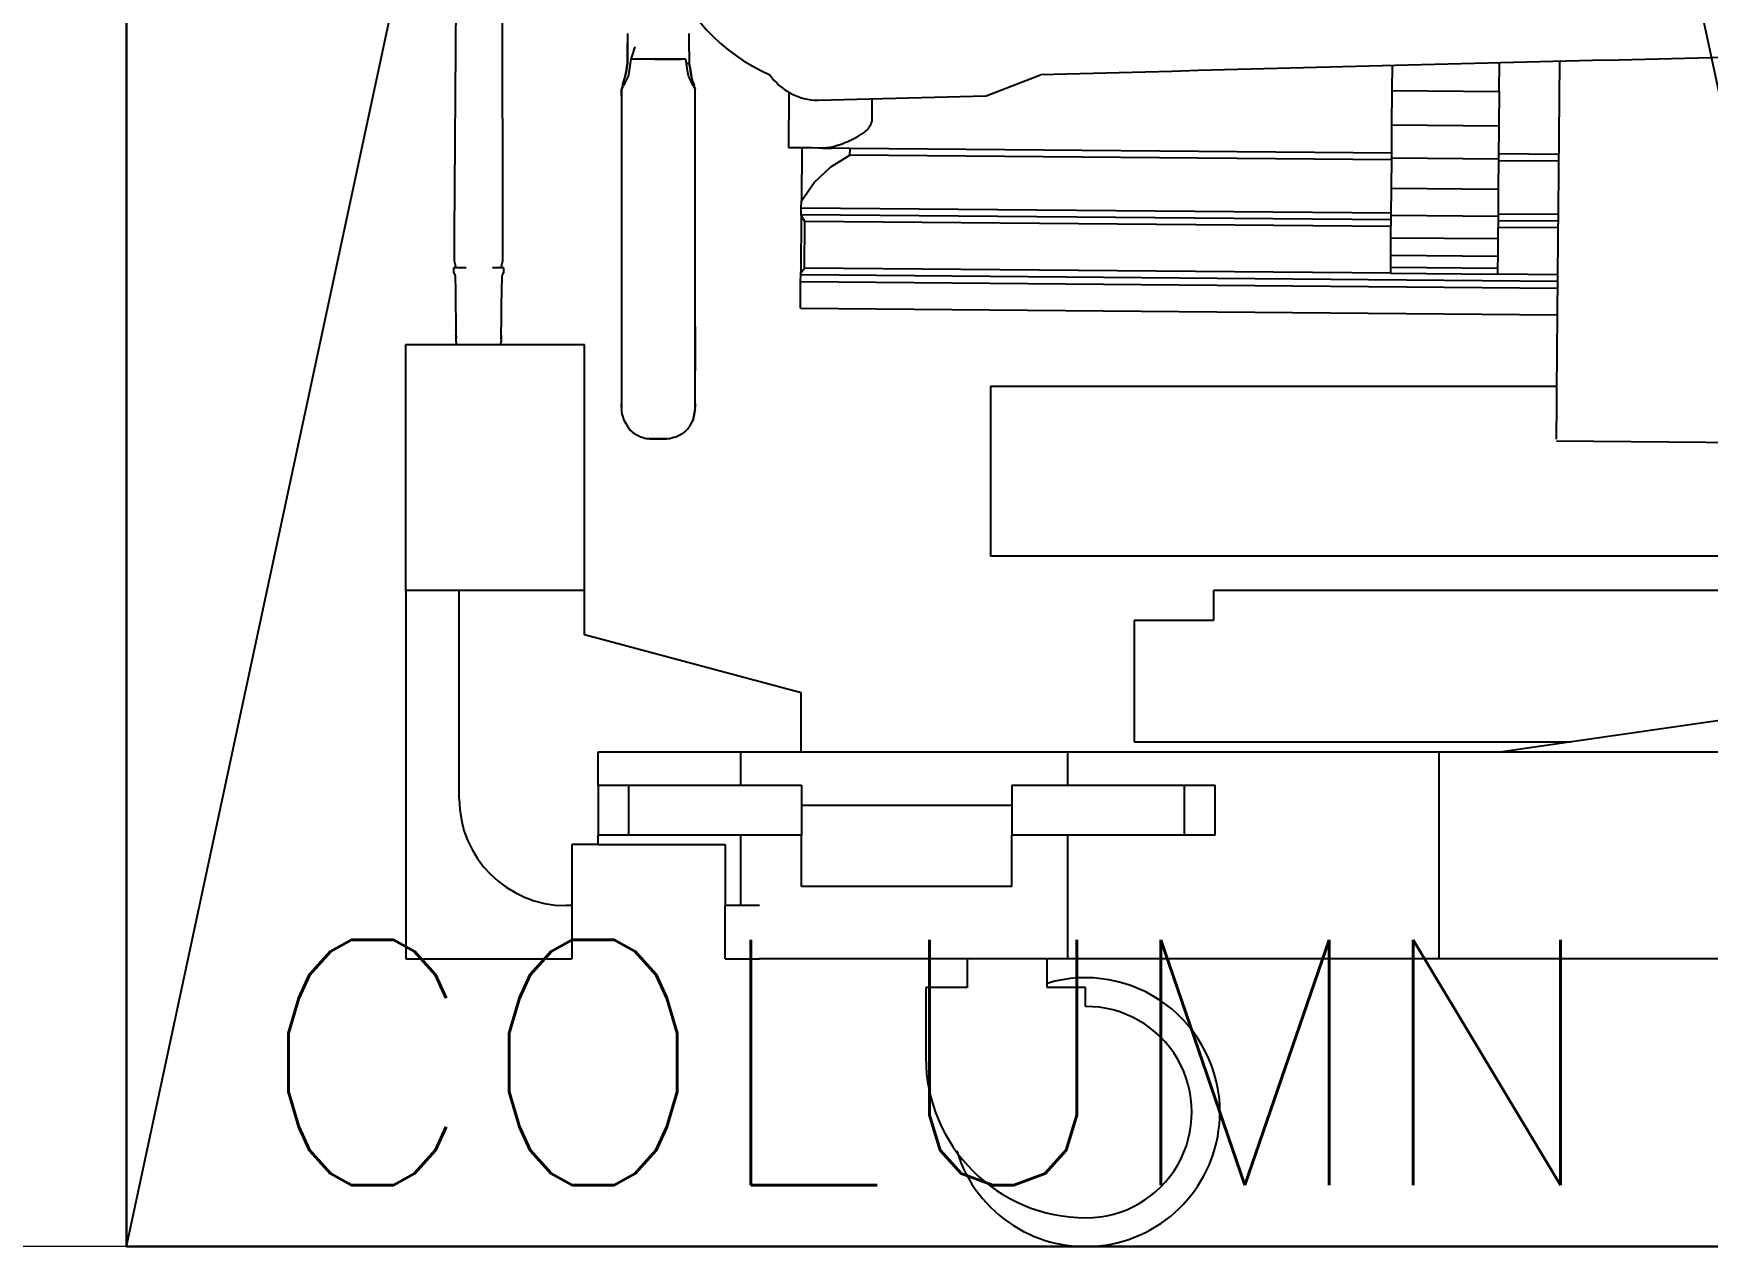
# Model space of a CAD drawing. Header units: millimetres. Extents: x 3552052 to 4144896, y -707811 to -630695.
# Drawn here: x 3651564 to 3652247, y -700186 to -699691 of the extents above; entities that cross this region are included whole.
import ezdxf

# ---------------------------------------------------------------- set-up
doc = ezdxf.new("R2010")
doc.units = ezdxf.units.MM
doc.header["$LTSCALE"] = 6
doc.header["$MEASUREMENT"] = 0
doc.layers.get('Defpoints').update_dxf_attribs({"linetype": 'CONTINUOUS', "lineweight": 0})
for name, color, linetype, lineweight in [('COL', 5, 'CONTINUOUS', 0), ('ELE-4M UPS P.SB', 3, 'CONTINUOUS', 0), ('ELE-SOCKET NMBERING', 7, 'CONTINUOUS', 9), ('EQP', 6, 'CONTINUOUS', 0), ('MEP_HVAC_RA_DUCT', 1, 'CONTINUOUS', 0)]:
    doc.layers.add(name, color=color, linetype=linetype, lineweight=lineweight)
doc.styles.add('Annotation', font='tahoma.ttf')
doc.styles.add('ROMANS', font='romans.shx')
doc.dimstyles.new('AEPL1', dxfattribs={"dimtxt": 100, "dimasz": 75, "dimexe": 25, "dimexo": 50, "dimtad": 0, "dimdec": 0, "dimtxsty": 'ROMANS', "dimcen": 2.5, "dimclrd": 7, "dimclre": 7, "dimclrt": 7, "dimadec": 0, "dimazin": 0, "dimtfac": 1, "dimtdec": 0, "dimtmove": 0, "dimatfit": 3, "dimfxl": 1, "dimlwd": 0, "dimlwe": 0, "dimarcsym": 0})

# ---------------------------------------------------------------- blocks, each defined once
blk = doc.blocks.new('*D163')
at = {"layer": 'Defpoints', "color": 0, "transparency": 16777216}
for p in [(3651426.74, -697545.74), (3651602.24, -697545.74), (3651602.24, -700185.74)]:
    blk.add_point(p, dxfattribs=at)
at = {"layer": 'ELE-4M UPS P.SB', "color": 7, "lineweight": 0, "transparency": 16777216}
for p, q in [((3651552.24, -697545.74), (3651401.74, -697545.74)), ((3651426.74, -697620.74), (3651426.74, -698688.92)), ((3651426.74, -700110.74), (3651426.74, -699042.55)), ((3651552.24, -700185.74), (3651401.74, -700185.74))]:
    blk.add_line(p, q, dxfattribs=at)
at = {"layer": 'ELE-4M UPS P.SB', "color": 7, "transparency": 16777216}
for points in [[(3651414.24, -697620.74), (3651439.24, -697620.74), (3651426.74, -697545.74)], [(3651414.24, -700110.74), (3651439.24, -700110.74), (3651426.74, -700185.74)]]:
    blk.add_solid(points, dxfattribs=at)
at = {"layer": 'ELE-4M UPS P.SB', "color": 7, "lineweight": -3, "transparency": 16777216, "insert": (3651426.74, -698865.74), "char_height": 100, "attachment_point": 5, "rotation": 90, "style": 'ROMANS'}
blk.add_mtext('2640', dxfattribs=at)
blk = doc.blocks.new('*D164')
at = {"layer": 'Defpoints', "color": 0, "transparency": 16777216}
for p in [(3651233.22, -696685.74), (3651756.49, -696685.74), (3651756.49, -700185.74)]:
    blk.add_point(p, dxfattribs=at)
at = {"layer": 'ELE-4M UPS P.SB', "color": 7, "lineweight": 0, "transparency": 16777216}
for p, q in [((3651706.49, -696685.74), (3651208.22, -696685.74)), ((3651233.22, -696760.74), (3651233.22, -698258.92)), ((3651233.22, -700110.74), (3651233.22, -698612.55)), ((3651706.49, -700185.74), (3651208.22, -700185.74))]:
    blk.add_line(p, q, dxfattribs=at)
at = {"layer": 'ELE-4M UPS P.SB', "color": 7, "transparency": 16777216}
for points in [[(3651220.72, -696760.74), (3651245.72, -696760.74), (3651233.22, -696685.74)], [(3651220.72, -700110.74), (3651245.72, -700110.74), (3651233.22, -700185.74)]]:
    blk.add_solid(points, dxfattribs=at)
at = {"layer": 'ELE-4M UPS P.SB', "color": 7, "lineweight": -3, "transparency": 16777216, "insert": (3651233.22, -698435.74), "char_height": 100, "attachment_point": 5, "rotation": 90, "style": 'ROMANS'}
blk.add_mtext('3500', dxfattribs=at)

msp = doc.modelspace()

# ---------------------------------------------------------------- linework, layer by layer
at = {"layer": 'COL', "color": 7, "lineweight": -3}
for p, q in [((3651602.24, -696685.74), (3652352.24, -700185.74)), ((3651602.24, -700185.74), (3652352.24, -696685.74))]:
    msp.add_line(p, q, dxfattribs=at)
at = {"layer": 'COL', "color": 7, "lineweight": 30}
msp.add_lwpolyline([(3651602.24, -696685.74), (3652352.24, -696685.74), (3652352.24, -700185.74), (3651602.24, -700185.74)], close=True, dxfattribs=at)
at = {"layer": 'EQP', "lineweight": -3}
for p, q in [((3651736.01, -699772.98), (3651736.68, -699678.34)), ((3651755.39, -699678.34), (3651755.55, -699772.98)), ((3651806.49, -699691.1), (3651806.49, -699692.93)), ((3651806.49, -699692.93), (3651806.49, -699694.77)), ((3651806.49, -699694.77), (3651806.49, -699696.6)), ((3651806.49, -699699.35), (3651806.49, -699694.95)), ((3651831.65, -699692.93), (3651831.65, -699691.1)), ((3651831.65, -699694.77), (3651831.65, -699692.93)), ((3651831.65, -699696.6), (3651831.65, -699694.77)), ((3651806.26, -699704.65), (3651806.49, -699703.31)), ((3651806.49, -699703.31), (3651806.26, -699704.65)), ((3651806.49, -699696.6), (3651806.49, -699698.43)), ((3651806.49, -699700.51), (3651806.49, -699698.43)), ((3651806.49, -699698.43), (3651806.49, -699701.82)), ((3651806.49, -699701.82), (3651806.49, -699699.35)), ((3651806.49, -699701.82), (3651806.49, -699700.51)), ((3651806.49, -699700.88), (3651806.49, -699701.6)), ((3651806.49, -699701.49), (3651806.49, -699701.94)), ((3651806.49, -699702.16), (3651806.51, -699701.82)), ((3651806.49, -699701.94), (3651806.49, -699702.4)), ((3651806.49, -699702.59), (3651806.49, -699702.16)), ((3651806.49, -699702.4), (3651806.49, -699702.86)), ((3651806.49, -699703.01), (3651806.49, -699702.59)), ((3651806.49, -699702.86), (3651806.49, -699703.31)), ((3651806.49, -699703.31), (3651806.49, -699703.01)), ((3651806.49, -699703.31), (3651806.49, -699703.01)), ((3651806.49, -699703.03), (3651806.49, -699703.31)), ((3651807.86, -699701.57), (3651807.57, -699703.37)), ((3651808.26, -699700.32), (3651807.86, -699701.57)), ((3651808.81, -699701.56), (3651807.86, -699701.57)), ((3651807.86, -699701.57), (3651807.96, -699701.57)), ((3651808.66, -699699.06), (3651808.26, -699700.32)), ((3651809.07, -699697.81), (3651808.66, -699699.06)), ((3651809.76, -699701.55), (3651808.81, -699701.56)), ((3651809.47, -699696.55), (3651809.07, -699697.81)), ((3651810.7, -699701.54), (3651809.76, -699701.55)), ((3651811.65, -699701.53), (3651810.7, -699701.54)), ((3651812.76, -699701.52), (3651811.65, -699701.53)), ((3651813.86, -699701.52), (3651812.76, -699701.52)), ((3651814.97, -699701.51), (3651813.86, -699701.52)), ((3651816.07, -699701.51), (3651814.97, -699701.51)), ((3651817.57, -699701.51), (3651816.07, -699701.51)), ((3651817.57, -699701.51), (3651823.67, -699701.52)), ((3651823.67, -699701.52), (3651817.57, -699701.51)), ((3651823.67, -699701.52), (3651825.28, -699701.53)), ((3651825.28, -699701.53), (3651823.67, -699701.52)), ((3651825.28, -699701.53), (3651826.89, -699701.54)), ((3651826.89, -699701.54), (3651825.28, -699701.53)), ((3651826.89, -699701.54), (3651828.49, -699701.55)), ((3651828.49, -699701.55), (3651826.89, -699701.54)), ((3651828.94, -699701.55), (3651828.49, -699701.55)), ((3651829.39, -699701.56), (3651828.94, -699701.55)), ((3651829.83, -699701.57), (3651829.39, -699701.56)), ((3651830.28, -699701.57), (3651829.83, -699701.57)), ((3651830.57, -699703.37), (3651830.28, -699701.57)), ((3651831.31, -699703.33), (3651830.97, -699703.35)), ((3651831.65, -699703.31), (3651831.31, -699703.33)), ((3651831.65, -699698.43), (3651831.65, -699696.6)), ((3651831.65, -699698.43), (3651831.65, -699701.97)), ((3651831.65, -699701.97), (3651831.65, -699702.44)), ((3651831.65, -699702.44), (3651831.65, -699702.92)), ((3651831.65, -699702.92), (3651831.65, -699703.31)), ((3651831.65, -699703.31), (3651831.88, -699704.65)), ((3651831.88, -699704.65), (3651831.65, -699703.31)), ((3652161.86, -699714.7), (3652161.96, -699703.1)), ((3652186.08, -699762.7), (3652186.61, -699702.53)), ((3651804.98, -699710.42), (3651805.27, -699709.54)), ((3651805.27, -699709.54), (3651805.57, -699708.67)), ((3651805.57, -699708.67), (3651805.8, -699707.33)), ((3651805.8, -699707.33), (3651805.57, -699708.67)), ((3651805.8, -699707.33), (3651806.03, -699705.99)), ((3651806.03, -699705.99), (3651805.8, -699707.33)), ((3651806.27, -699709.6), (3651805.84, -699710.44)), ((3651806.03, -699705.99), (3651806.26, -699704.65)), ((3651806.26, -699704.65), (3651806.03, -699705.99)), ((3651806.71, -699708.76), (3651806.27, -699709.6)), ((3651807, -699706.97), (3651806.71, -699708.76)), ((3651807.28, -699705.17), (3651807, -699706.97)), ((3651807.57, -699703.37), (3651807.28, -699705.17)), ((3651830.85, -699705.17), (3651830.57, -699703.37)), ((3651830.97, -699703.35), (3651830.62, -699703.37)), ((3651831.14, -699706.97), (3651830.85, -699705.17)), ((3651831.43, -699708.76), (3651831.14, -699706.97)), ((3651831.86, -699709.6), (3651831.43, -699708.76)), ((3651832.3, -699710.44), (3651831.86, -699709.6)), ((3651831.88, -699704.65), (3651832.11, -699705.99)), ((3651832.11, -699705.99), (3651831.88, -699704.65)), ((3651832.11, -699705.99), (3651832.34, -699707.33)), ((3651832.34, -699707.33), (3651832.11, -699705.99)), ((3651832.34, -699707.33), (3651832.57, -699708.67)), ((3651832.57, -699708.67), (3651832.34, -699707.33)), ((3651832.87, -699709.58), (3651832.57, -699708.67)), ((3651833.18, -699710.49), (3651832.87, -699709.58)), ((3651952.76, -699716.56), (3651974.84, -699708)), ((3652118.29, -699714.32), (3652118.37, -699704.2)), ((3651804.17, -699713.39), (3651804.09, -699713.8)), ((3651804.27, -699713.45), (3651804.09, -699713.8)), ((3651804.09, -699713.8), (3651804.13, -699713.71)), ((3651804.09, -699713.8), (3651804.09, -699733.57)), ((3651804.09, -699716.45), (3651804.09, -699713.8)), ((3651804.13, -699713.71), (3651804.17, -699713.62)), ((3651804.24, -699712.99), (3651804.17, -699713.39)), ((3651804.17, -699713.62), (3651804.21, -699713.54)), ((3651804.21, -699713.54), (3651804.25, -699713.45)), ((3651804.31, -699712.58), (3651804.24, -699712.99)), ((3651804.25, -699713.45), (3651804.69, -699712.64)), ((3651804.39, -699712.17), (3651804.34, -699712.42)), ((3651804.39, -699712.17), (3651804.68, -699711.29)), ((3651804.68, -699711.29), (3651804.98, -699710.42)), ((3651804.96, -699712.11), (3651804.74, -699712.53)), ((3651805.4, -699711.27), (3651804.96, -699712.11)), ((3651805.84, -699710.44), (3651805.4, -699711.27)), ((3651832.74, -699711.28), (3651832.3, -699710.44)), ((3651833.18, -699712.11), (3651832.74, -699711.28)), ((3651833.48, -699711.4), (3651833.18, -699710.49)), ((3651833.39, -699712.54), (3651833.18, -699712.11)), ((3651833.61, -699712.96), (3651833.39, -699712.54)), ((3651833.78, -699712.32), (3651833.48, -699711.4)), ((3651833.83, -699713.38), (3651833.61, -699712.96)), ((3651833.83, -699712.63), (3651833.78, -699712.32)), ((3651834.05, -699713.8), (3651833.83, -699713.38)), ((3651833.88, -699712.92), (3651833.96, -699713.36)), ((3651833.96, -699713.36), (3651834.05, -699713.8)), ((3651834.05, -699733.57), (3651834.05, -699713.8)), ((3651872.3, -699714.97), (3651872.1, -699737.7)), ((3651884.19, -699718.26), (3651952.76, -699716.56)), ((3652118.16, -699728.4), (3652118.29, -699714.32)), ((3652118.29, -699714.32), (3652161.86, -699714.7)), ((3652161.86, -699714.7), (3652161.73, -699728.78)), ((3651906.12, -699717.72), (3651906.04, -699727.1)), ((3652118.05, -699741.83), (3652118.16, -699728.4)), ((3652118.16, -699728.4), (3652161.73, -699728.78)), ((3652161.73, -699728.78), (3652161.62, -699742.21)), ((3651804.09, -699733.57), (3651804.09, -699753.33)), ((3651834.05, -699753.33), (3651834.05, -699733.57)), ((3651877.35, -699737.75), (3651872.1, -699737.7)), ((3651877.54, -699737.75), (3651877.36, -699759.37)), ((3651878.81, -699737.76), (3651877.54, -699737.75)), ((3651881.46, -699737.78), (3651878.8, -699737.76)), ((3651884.4, -699737.81), (3651881.45, -699737.78)), ((3651886.18, -699737.82), (3651884.39, -699737.81)), ((3651886.18, -699737.82), (3651889.83, -699737.86)), ((3651897.21, -699737.92), (3651886.35, -699737.83)), ((3651897.18, -699740.64), (3651897.21, -699737.92)), ((3652118.04, -699742.57), (3651897.18, -699740.64)), ((3652118.06, -699739.85), (3651897.21, -699737.92)), ((3652117.94, -699754.21), (3652118.05, -699741.83)), ((3652118.05, -699741.83), (3652161.62, -699742.21)), ((3652161.62, -699742.21), (3652161.51, -699754.59)), ((3652186.25, -699743.17), (3652161.61, -699742.95)), ((3652186.28, -699740.44), (3652161.63, -699740.23)), ((3651804.09, -699753.33), (3651804.09, -699773.1)), ((3651834.05, -699773.1), (3651834.05, -699753.33)), ((3652117.84, -699765.16), (3652117.94, -699754.21)), ((3652117.94, -699754.21), (3652161.51, -699754.59)), ((3652161.51, -699754.59), (3652161.41, -699765.54)), ((3651877.31, -699764.98), (3651877.33, -699762.26)), ((3651877.33, -699762.26), (3651877.36, -699759.37)), ((3652117.85, -699764.36), (3651877.33, -699762.26)), ((3652186.06, -699764.95), (3652161.42, -699764.74)), ((3652185.98, -699774.56), (3652186.08, -699762.7)), ((3651877.31, -699765.15), (3651877.1, -699788.26)), ((3651877.31, -699765.15), (3651877.31, -699764.98)), ((3652117.83, -699767.08), (3651877.31, -699764.98)), ((3651878.61, -699786.78), (3651878.78, -699767.72)), ((3652117.8, -699769.8), (3651878.78, -699767.72)), ((3652117.76, -699774.35), (3652117.84, -699765.16)), ((3652117.84, -699765.16), (3652161.41, -699765.54)), ((3652161.41, -699765.54), (3652161.33, -699774.73)), ((3652186.02, -699770.4), (3652161.37, -699770.18)), ((3652186.04, -699767.68), (3652161.4, -699767.46)), ((3651736.01, -699783.87), (3651736.01, -699772.98)), ((3651755.55, -699772.87), (3651755.55, -699772.98)), ((3651755.55, -699772.98), (3651755.55, -699783.87)), ((3651804.09, -699773.1), (3651804.09, -699792.86)), ((3651834.05, -699792.86), (3651834.05, -699773.1)), ((3652117.7, -699781.49), (3652117.76, -699774.35)), ((3652117.76, -699774.35), (3652161.33, -699774.73)), ((3652161.33, -699774.73), (3652161.27, -699781.87)), ((3652185.44, -699836.83), (3652185.98, -699774.56)), ((3651736.68, -699786.59), (3651736.01, -699783.87)), ((3651755.55, -699783.87), (3651754.88, -699786.59)), ((3652117.66, -699786.38), (3652117.7, -699781.49)), ((3652117.7, -699781.49), (3652161.27, -699781.87)), ((3652161.27, -699781.87), (3652161.23, -699786.76)), ((3651735.6, -699786.59), (3651735.56, -699786.59)), ((3651735.56, -699786.59), (3651735.56, -699788.29)), ((3651735.56, -699786.59), (3651735.6, -699786.59)), ((3651735.56, -699788.29), (3651735.73, -699788.73)), ((3651735.64, -699786.59), (3651735.6, -699786.59)), ((3651735.6, -699786.59), (3651735.64, -699786.59)), ((3651735.68, -699786.59), (3651735.64, -699786.59)), ((3651735.64, -699786.59), (3651735.68, -699786.59)), ((3651735.96, -699786.59), (3651735.72, -699786.59)), ((3651735.73, -699788.73), (3651735.89, -699789.17)), ((3651735.89, -699789.17), (3651736.06, -699789.61)), ((3651736.2, -699786.59), (3651735.96, -699786.59)), ((3651736.06, -699789.61), (3651736.23, -699790.04)), ((3651736.44, -699786.59), (3651736.21, -699786.59)), ((3651736.23, -699790.04), (3651736.31, -699795.99)), ((3651736.68, -699786.59), (3651736.44, -699786.59)), ((3651736.92, -699786.59), (3651736.68, -699786.59)), ((3651737.15, -699786.59), (3651736.92, -699786.59)), ((3651737.61, -699786.59), (3651737.15, -699786.59)), ((3651738.06, -699786.59), (3651737.61, -699786.59)), ((3651738.51, -699786.59), (3651738.06, -699786.59)), ((3651738.96, -699786.59), (3651738.51, -699786.59)), ((3651740.73, -699786.59), (3651738.96, -699786.59)), ((3651752.05, -699786.59), (3651751.48, -699786.59)), ((3651752.62, -699786.59), (3651752.05, -699786.59)), ((3651753.19, -699786.59), (3651752.62, -699786.59)), ((3651753.76, -699786.59), (3651753.19, -699786.59)), ((3651754.04, -699786.59), (3651753.76, -699786.59)), ((3651754.32, -699786.59), (3651754.04, -699786.59)), ((3651754.6, -699786.59), (3651754.32, -699786.59)), ((3651754.88, -699786.59), (3651754.6, -699786.59)), ((3651755.12, -699786.59), (3651754.88, -699786.59)), ((3651755.36, -699786.59), (3651755.12, -699786.59)), ((3651755.24, -699795.99), (3651755.32, -699790.04)), ((3651755.59, -699786.59), (3651755.36, -699786.59)), ((3651755.37, -699790.12), (3651755.58, -699789.51)), ((3651755.58, -699789.51), (3651755.69, -699789.17)), ((3651755.83, -699786.59), (3651755.59, -699786.59)), ((3651755.75, -699788.87), (3651755.63, -699789.16)), ((3651755.66, -699789.17), (3651755.83, -699788.73)), ((3651755.88, -699788.58), (3651755.75, -699788.87)), ((3651755.83, -699788.73), (3651756, -699788.29)), ((3651755.91, -699786.59), (3651755.87, -699786.59)), ((3651756, -699788.29), (3651755.88, -699788.58)), ((3651755.95, -699786.59), (3651755.91, -699786.59)), ((3651756, -699786.59), (3651755.95, -699786.59)), ((3651756, -699788.29), (3651756, -699786.59)), ((3651877.07, -699792.21), (3651877.09, -699789.49)), ((3651877.09, -699789.49), (3651877.1, -699788.26)), ((3652185.83, -699792.18), (3651877.09, -699789.49)), ((3651877.1, -699788.26), (3651877.7, -699788.27)), ((3652117.64, -699788.87), (3651878.61, -699786.78)), ((3652117.64, -699788.87), (3652117.66, -699786.38)), ((3652117.64, -699788.87), (3652161.21, -699789.25)), ((3652117.66, -699786.38), (3652161.23, -699786.76)), ((3652161.23, -699786.76), (3652161.21, -699789.25)), ((3652185.85, -699789.46), (3652161.21, -699789.25)), ((3651736.31, -699795.99), (3651736.39, -699801.93)), ((3651755.16, -699801.93), (3651755.24, -699795.99)), ((3651804.09, -699792.86), (3651804.14, -699792.88)), ((3651804.09, -699792.86), (3651804.09, -699794.83)), ((3651804.09, -699794.83), (3651804.09, -699796.8)), ((3651804.09, -699796.8), (3651804.09, -699798.77)), ((3651804.09, -699798.77), (3651804.09, -699800.73)), ((3651834.05, -699797.29), (3651834.05, -699792.86)), ((3651834.05, -699801.72), (3651834.05, -699797.29)), ((3651876.97, -699803.11), (3651877.07, -699792.21)), ((3651877.07, -699792.21), (3652185.8, -699794.91)), ((3651736.39, -699801.93), (3651736.47, -699807.88)), ((3651755.08, -699807.88), (3651755.16, -699801.93)), ((3651804.09, -699800.73), (3651804.09, -699803.22)), ((3651804.09, -699803.22), (3651804.09, -699805.7)), ((3651804.09, -699805.7), (3651804.09, -699808.18)), ((3651834.05, -699806.15), (3651834.05, -699801.72)), ((3651876.97, -699803.11), (3652185.71, -699805.8)), ((3651736.47, -699807.88), (3651736.55, -699813.82)), ((3651755, -699813.82), (3651755.08, -699807.88)), ((3651804.09, -699808.18), (3651804.09, -699810.67)), ((3651804.09, -699810.67), (3651804.09, -699813.06)), ((3651834.05, -699810.57), (3651834.05, -699806.15)), ((3651834.05, -699810.57), (3651834.05, -699815.09)), ((3651834.05, -699815.09), (3651834.05, -699810.57)), ((3651716.06, -699817.87), (3651788.99, -699817.87)), ((3651716.06, -699918.23), (3651716.06, -699817.87)), ((3651736.55, -699813.82), (3651736.57, -699814.78)), ((3651736.57, -699814.67), (3651736.55, -699814.06)), ((3651736.59, -699815.27), (3651736.57, -699814.67)), ((3651736.57, -699814.78), (3651736.59, -699815.27)), ((3651736.6, -699815.88), (3651736.59, -699815.27)), ((3651736.62, -699816.48), (3651736.6, -699815.88)), ((3651736.63, -699816.96), (3651736.62, -699816.48)), ((3651736.62, -699816.71), (3651736.65, -699817.67)), ((3651736.65, -699817.67), (3651736.65, -699817.85)), ((3651754.9, -699817.67), (3651754.93, -699816.71)), ((3651754.9, -699817.85), (3651754.9, -699817.67)), ((3651754.94, -699816.48), (3651754.92, -699816.96)), ((3651754.95, -699815.88), (3651754.94, -699816.48)), ((3651754.95, -699815.75), (3651754.98, -699814.79)), ((3651754.97, -699815.27), (3651754.95, -699815.88)), ((3651754.98, -699814.67), (3651754.97, -699815.27)), ((3651754.98, -699814.79), (3651755, -699813.82)), ((3651755, -699814.06), (3651754.98, -699814.67)), ((3651788.99, -699918.23), (3651788.99, -699817.87)), ((3651804.09, -699813.06), (3651804.09, -699815.45)), ((3651804.09, -699815.45), (3651804.09, -699817.84)), ((3651804.09, -699817.84), (3651804.09, -699820.23)), ((3651834.05, -699815.09), (3651834.05, -699819.62)), ((3651834.05, -699819.62), (3651834.05, -699815.09)), ((3651804.09, -699820.23), (3651804.09, -699822.36)), ((3651804.09, -699822.36), (3651804.09, -699824.5)), ((3651804.09, -699824.5), (3651804.09, -699826.63)), ((3651834.05, -699819.62), (3651834.05, -699824.14)), ((3651834.05, -699824.14), (3651834.05, -699819.62)), ((3651834.05, -699824.14), (3651834.05, -699828.66)), ((3651834.05, -699828.66), (3651834.05, -699824.14)), ((3651804.09, -699826.63), (3651804.09, -699828.76)), ((3651804.09, -699828.76), (3651804.09, -699831.73)), ((3651804.09, -699831.73), (3651804.09, -699834.71)), ((3651834.05, -699830.4), (3651834.05, -699828.66)), ((3651834.05, -699832.14), (3651834.05, -699830.4)), ((3651834.05, -699833.88), (3651834.05, -699832.14)), ((3651804.09, -699834.71), (3651804.09, -699837.68)), ((3651804.09, -699837.68), (3651804.09, -699840.65)), ((3651834.05, -699835.62), (3651834.05, -699833.88)), ((3651834.05, -699836.87), (3651834.05, -699835.62)), ((3651834.05, -699838.11), (3651834.05, -699836.87)), ((3651834.05, -699839.36), (3651834.05, -699838.11)), ((3651834.05, -699840.61), (3651834.05, -699839.36)), ((3651954.46, -699834.9), (3652185.45, -699834.9)), ((3651954.46, -699834.9), (3651954.46, -699904.26)), ((3652185.37, -699844.02), (3652185.44, -699836.83)), ((3651804.09, -699840.65), (3651804.09, -699841.59)), ((3651804.09, -699841.59), (3651804.09, -699842.52)), ((3651804.09, -699843.51), (3651804.09, -699842)), ((3651804.09, -699842.52), (3651804.09, -699843.46)), ((3651804.09, -699843.46), (3651804.09, -699844.4)), ((3651804.14, -699844.94), (3651804.09, -699844.4)), ((3651804.19, -699845.49), (3651804.14, -699844.94)), ((3651804.24, -699846.03), (3651804.19, -699845.49)), ((3651804.29, -699846.58), (3651804.24, -699846.03)), ((3651804.29, -699846.58), (3651804.93, -699848.81)), ((3651833.63, -699846.6), (3651833.42, -699847.7)), ((3651833.42, -699847.7), (3651833.63, -699846.6)), ((3651833.84, -699845.5), (3651833.63, -699846.6)), ((3651833.63, -699846.6), (3651833.84, -699845.5)), ((3651834.05, -699844.4), (3651833.84, -699845.5)), ((3651833.84, -699845.5), (3651834.05, -699844.4)), ((3651834.05, -699841.56), (3651834.05, -699840.61)), ((3651834.05, -699842.5), (3651834.05, -699841.56)), ((3651834.05, -699841.97), (3651834.05, -699843.49)), ((3651834.05, -699843.45), (3651834.05, -699842.5)), ((3651834.05, -699844.4), (3651834.05, -699843.45)), ((3652185.28, -699854.49), (3652185.37, -699844.02)), ((3651804.93, -699848.81), (3651805.6, -699849.82)), ((3651805.6, -699849.82), (3651806.27, -699850.84)), ((3651806.27, -699850.84), (3651806.93, -699851.85)), ((3651806.93, -699851.85), (3651807.6, -699852.87)), ((3651808.08, -699853.26), (3651807.6, -699852.87)), ((3651807.6, -699852.87), (3651808.08, -699853.26)), ((3651808.56, -699853.65), (3651808.08, -699853.26)), ((3651808.08, -699853.26), (3651808.56, -699853.65)), ((3651830.06, -699853.26), (3651829.58, -699853.65)), ((3651830.54, -699852.87), (3651830.06, -699853.26)), ((3651830.54, -699852.87), (3651830.93, -699852.39)), ((3651830.93, -699852.39), (3651831.32, -699851.91)), ((3651831.32, -699851.91), (3651831.7, -699851.43)), ((3651831.7, -699851.43), (3651832.09, -699850.95)), ((3651832.09, -699850.95), (3651833.21, -699848.81)), ((3651833.42, -699847.7), (3651833.21, -699848.81)), ((3651833.21, -699848.81), (3651833.42, -699847.7)), ((3651809.04, -699854.04), (3651808.56, -699853.65)), ((3651808.56, -699853.65), (3651809.04, -699854.04)), ((3651809.52, -699854.43), (3651809.04, -699854.04)), ((3651809.04, -699854.04), (3651809.52, -699854.43)), ((3651811.7, -699855.55), (3651809.52, -699854.43)), ((3651811.7, -699855.55), (3651812.31, -699855.72)), ((3651811.74, -699855.56), (3651811.92, -699855.63)), ((3651812.31, -699855.72), (3651812.93, -699855.89)), ((3651812.93, -699855.89), (3651813.54, -699856.06)), ((3651813.54, -699856.06), (3651814.15, -699856.22)), ((3651814.15, -699856.22), (3651814.63, -699856.26)), ((3651814.63, -699856.26), (3651815.11, -699856.3)), ((3651815.11, -699856.3), (3651815.59, -699856.34)), ((3651816.07, -699856.38), (3651815.59, -699856.34)), ((3651815.59, -699856.34), (3651816.07, -699856.38)), ((3651817.57, -699856.38), (3651816.07, -699856.38)), ((3651816.07, -699856.38), (3651817.57, -699856.38)), ((3651819.07, -699856.38), (3651817.57, -699856.38)), ((3651817.57, -699856.38), (3651819.07, -699856.38)), ((3651820.57, -699856.38), (3651819.07, -699856.38)), ((3651819.07, -699856.38), (3651820.57, -699856.38)), ((3651822.06, -699856.38), (3651820.57, -699856.38)), ((3651820.57, -699856.38), (3651822.06, -699856.38)), ((3651822.55, -699856.34), (3651822.06, -699856.38)), ((3651822.06, -699856.38), (3651822.55, -699856.34)), ((3651822.55, -699856.34), (3651823.03, -699856.3)), ((3651823.03, -699856.3), (3651823.51, -699856.26)), ((3651823.51, -699856.26), (3651823.99, -699856.22)), ((3651826.47, -699855.54), (3651823.99, -699856.22)), ((3651826.03, -699855.7), (3651825.75, -699855.74)), ((3651826.22, -699855.63), (3651826.03, -699855.7)), ((3651828.62, -699854.43), (3651826.47, -699855.54)), ((3651826.47, -699855.54), (3651826.77, -699855.42)), ((3651829.1, -699854.04), (3651828.62, -699854.43)), ((3651829.58, -699853.65), (3651829.1, -699854.04)), ((3652185.26, -699856.53), (3652185.28, -699854.49)), ((3652185.26, -699857.22), (3652261.55, -699857.89)), ((3653423.4, -699904.26), (3651954.46, -699904.26)), ((3651716.06, -699918.23), (3651716.06, -700068.49)), ((3651788.99, -699918.23), (3651716.06, -699918.23)), ((3651737.85, -700003.13), (3651737.85, -699918.23)), ((3651788.99, -699936.29), (3651788.99, -699918.23)), ((3652278.13, -699918.23), (3652045.43, -699918.23)), ((3652045.43, -699918.23), (3652045.43, -699930.42)), ((3652045.43, -699930.42), (3652013.02, -699930.42)), ((3652013.02, -699930.42), (3652013.02, -699979.93)), ((3651877.35, -699959.96), (3651788.99, -699936.29)), ((3652391.22, -699951.32), (3652163.1, -699983.95)), ((3651877.35, -699983.95), (3651877.35, -699959.96)), ((3652013.02, -699979.93), (3652191.19, -699979.93)), ((3651794.46, -699983.95), (3651852.49, -699983.95)), ((3651794.46, -699997.66), (3651794.46, -699983.95)), ((3651852.49, -699983.95), (3651986.02, -699983.95)), ((3651852.49, -699983.95), (3651852.49, -699997.66)), ((3651986.02, -699983.95), (3652137.45, -699983.95)), ((3651986.02, -699997.66), (3651986.02, -699983.95)), ((3652137.45, -699983.95), (3652607.91, -699983.95)), ((3652137.45, -700068.49), (3652137.45, -699983.95)), ((3651794.46, -699997.66), (3651794.46, -700017.95)), ((3651794.46, -699997.66), (3651807.04, -699997.66)), ((3651807.04, -699997.66), (3651877.43, -699997.66)), ((3651807.04, -700017.95), (3651807.04, -699997.66)), ((3651877.43, -699997.66), (3651877.43, -700017.95)), ((3651963.16, -699997.66), (3652033.54, -699997.66)), ((3651963.16, -699997.66), (3651963.16, -700017.95)), ((3652033.54, -699997.66), (3652046.12, -699997.66)), ((3652033.54, -700017.95), (3652033.54, -699997.66)), ((3652046.12, -700017.95), (3652046.12, -699997.66)), ((3651877.43, -700005.73), (3651963.16, -700005.73)), ((3651783.81, -700021.78), (3651783.81, -700046.7)), ((3651794.46, -700021.78), (3651783.81, -700021.78)), ((3651794.46, -700021.78), (3651794.46, -700017.95)), ((3651807.04, -700017.95), (3651794.46, -700017.95)), ((3651794.46, -700021.78), (3651846.35, -700021.78)), ((3651877.43, -700017.95), (3651807.04, -700017.95)), ((3651846.35, -700021.78), (3651846.35, -700046.7)), ((3651852.49, -700017.95), (3651852.49, -700046.7)), ((3651877.43, -700038.96), (3651877.43, -700017.95)), ((3651963.16, -700038.96), (3651963.16, -700017.95)), ((3652033.54, -700017.95), (3651963.16, -700017.95)), ((3651986.02, -700068.49), (3651986.02, -700017.95)), ((3652046.12, -700017.95), (3652033.54, -700017.95)), ((3651963.16, -700038.96), (3651877.43, -700038.96)), ((3651783.81, -700046.7), (3651781.42, -700046.7)), ((3651783.81, -700046.7), (3651783.81, -700068.49)), ((3651860.26, -700046.7), (3651846.35, -700046.7)), ((3651846.35, -700068.49), (3651846.35, -700046.7)), ((3651716.06, -700068.49), (3651783.81, -700068.49)), ((3651846.35, -700068.49), (3651860.26, -700068.49)), ((3651967.91, -700068.49), (3651860.14, -700068.49)), ((3651944.93, -700068.49), (3651944.93, -700080.14)), ((3651977.61, -700068.49), (3651967.91, -700068.49)), ((3651977.61, -700080.14), (3651977.61, -700068.49)), ((3651986.02, -700068.49), (3651977.81, -700068.49)), ((3652137.45, -700068.49), (3651986.02, -700068.49)), ((3652607.91, -700068.49), (3652137.45, -700068.49)), ((3651944.93, -700080.14), (3651928.1, -700080.14)), ((3651928.1, -700080.14), (3651928.1, -700108.66)), ((3651993.22, -700080.14), (3651977.61, -700080.14)), ((3651993.22, -700087.85), (3651993.22, -700080.14))]:
    msp.add_line(p, q, dxfattribs=at)
at = {"layer": 'EQP', "lineweight": -3, "flags": 128}
for points in [[(3651877.36, -699759.37), (3651882.63, -699751.8), (3651889.33, -699745.47), (3651897.18, -699740.64)], [(3651878.78, -699767.72), (3651878.02, -699766.45), (3651877.31, -699765.15)], [(3651877.7, -699788.27), (3651878.15, -699787.52), (3651878.61, -699786.78)]]:
    msp.add_lwpolyline(points, dxfattribs=at)
at = {"layer": 'EQP', "lineweight": -3}
for centre, radius, start, end in [((3651894.98, -699637.83), 76.41, 198.41032, 246.49283), ((3653434.8, -751627.17), 51939.69, 91.232208, 91.610722), ((3651884.23, -699694.32), 23.94, 214.55473, 269.90403), ((3651781.42, -700003.13), 43.57, 180, 270), ((3651993.22, -700130.94), 54.8, 0, 106.62582), ((3651993.46, -700130.94), 43.09, 270, 90.31738), ((3651993.46, -700108.66), 65.36, 180, 270), ((3651993.22, -700130.94), 54.8, 196.70975, 0)]:
    msp.add_arc(centre, radius, start, end, dxfattribs=at)
msp.add_open_spline([(3651906.04, -699727.1), (3651905.94, -699727.41), (3651905.7, -699728.02), (3651905.28, -699728.86), (3651904.88, -699729.51), (3651904.56, -699729.93), (3651904.37, -699730.17), (3651904.23, -699730.34), (3651904.08, -699730.5), (3651903.86, -699730.72), (3651903.47, -699731.07), (3651902.86, -699731.53), (3651902.21, -699731.95), (3651901.76, -699732.24), (3651901.5, -699732.41), (3651901.31, -699732.53), (3651901.13, -699732.65), (3651900.87, -699732.81), (3651900.43, -699733.09), (3651899.78, -699733.46), (3651899, -699733.88), (3651897.96, -699734.42), (3651896.66, -699735.05), (3651895.1, -699735.73), (3651893.55, -699736.33), (3651891.5, -699737.02), (3651889, -699737.64), (3651887.1, -699737.83), (3651886.18, -699737.82)], degree=3, knots=[0, 0, 0, 0, 0.035714, 0.071429, 0.107143, 0.125, 0.133929, 0.142857, 0.151786, 0.160714, 0.178571, 0.214286, 0.25, 0.267857, 0.276786, 0.285714, 0.294643, 0.303571, 0.321429, 0.357143, 0.392857, 0.428571, 0.5, 0.571429, 0.642857, 0.714286, 0.857143, 1, 1, 1, 1], dxfattribs=at)
at = {"layer": 'MEP_HVAC_RA_DUCT', "color": 7, "lineweight": 30}
msp.add_line((3651602.24, -696685.74), (3651602.24, -700185.74), dxfattribs=at)
msp.add_lwpolyline([(3657782.24, -700185.74), (3651602.24, -700185.74)], dxfattribs=at)

# ---------------------------------------------------------------- texts
at = {"layer": 'ELE-SOCKET NMBERING', "color": 0, "lineweight": -3, "insert": (3651655.36, -700060.69), "char_height": 100.0037, "width": 2358.6019, "attachment_point": 1, "style": 'Annotation'}
msp.add_mtext('{\\Fromans|c0;COLUMN}', dxfattribs=at)

# ---------------------------------------------------------------- dimensions: what is measured, and where the dimension line sits
at = {"layer": 'ELE-4M UPS P.SB', "color": 0, "lineweight": -3}
for base, p1, p2, picture, middle in [((3651233.22, -696685.74), (3651756.49, -700185.74), (3651756.49, -696685.74), '*D164', (3651233.22, -698435.74)), ((3651426.74, -697545.74), (3651602.24, -700185.74), (3651602.24, -697545.74), '*D163', (3651426.74, -698865.74))]:
    dim = msp.add_linear_dim(base=base, p1=p1, p2=p2, angle=90, dimstyle='AEPL1', dxfattribs=at)
    dim.commit()
    dim.dimension.update_dxf_attribs({"geometry": picture, "text_midpoint": middle})

doc.saveas('drawing.dxf')
